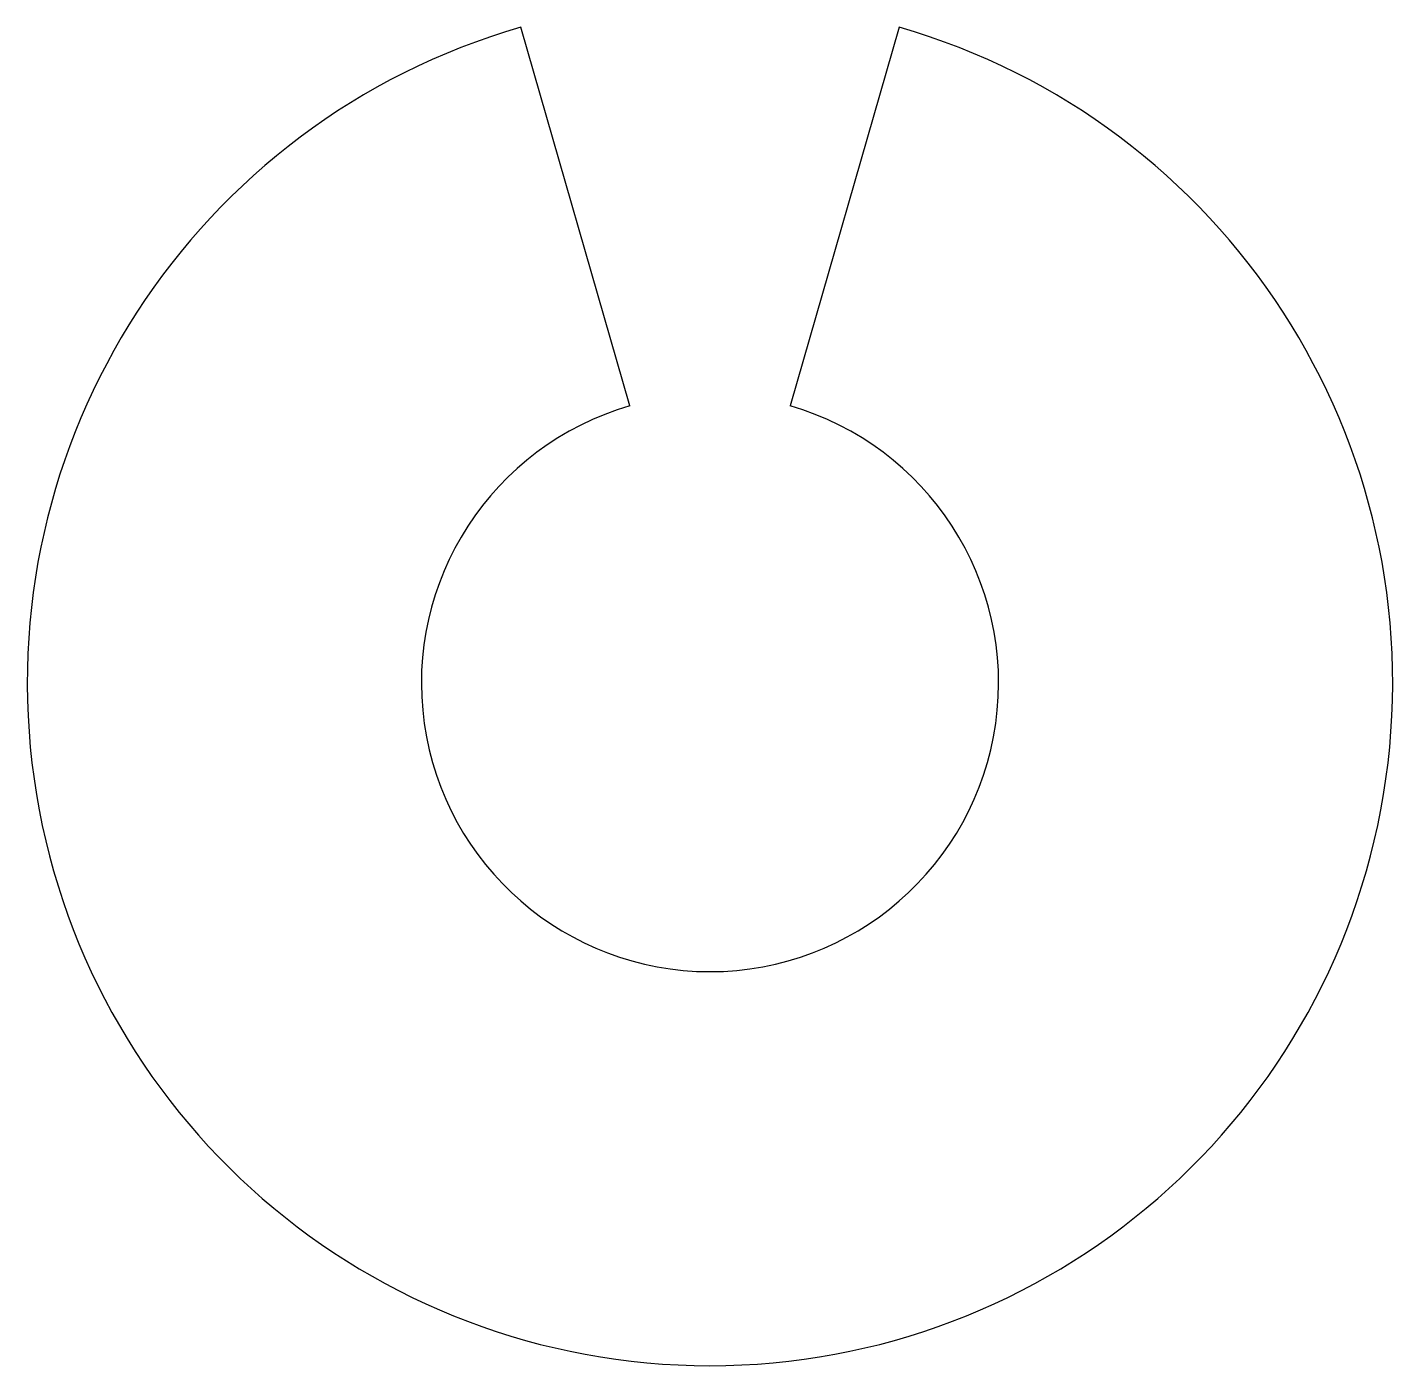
# Model space of a CAD drawing. Extents: x -80 to 80, y -80 to 77.
import ezdxf

# ---------------------------------------------------------------- set-up
doc = ezdxf.new("R2010")
doc.units = 0
doc.header["$MEASUREMENT"] = 0
doc.layers.add('Elements', color=7, linetype='Continuous')

msp = doc.modelspace()

# ---------------------------------------------------------------- linework, layer by layer
at = {"layer": 'Elements'}
for p, q in [((-9.338001, 32.363335), (-22.090448, 76.560341)), ((22.090448, 76.560341), (9.338001, 32.363335))]:
    msp.add_line(p, q, dxfattribs=at)
for radius in [79.683586, 33.683582]:
    msp.add_arc((0, 0), radius, 106.09478, 73.905212, dxfattribs=at)

doc.saveas('drawing.dxf')
